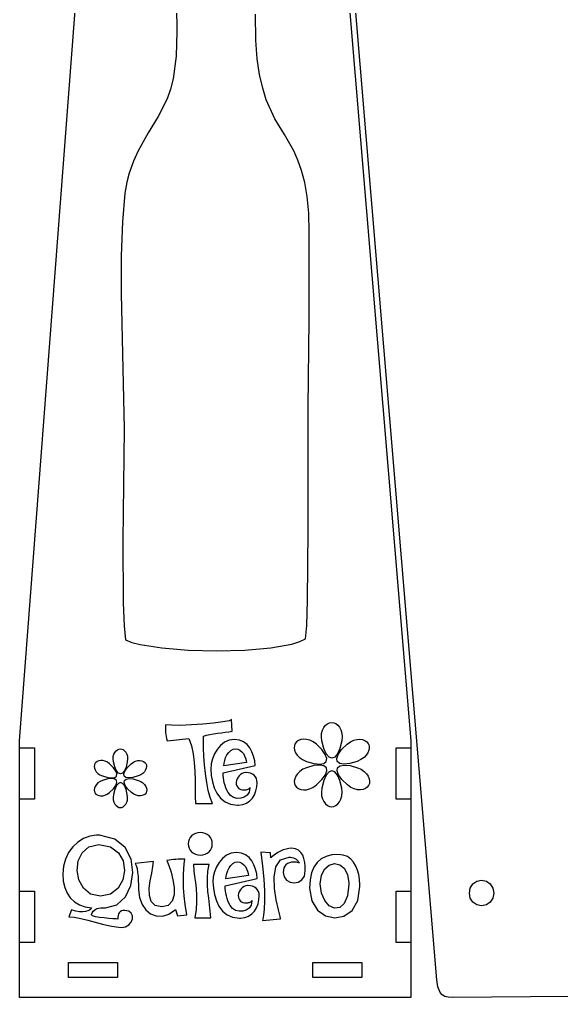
# Model space of a CAD drawing. Extents: x -1652 to 1470, y -458 to 1785.
# Drawn here: x -1321.7 to -1195, y -339.5 to -111 of the extents above; entities that cross this region are included whole.
import ezdxf

# ---------------------------------------------------------------- set-up
doc = ezdxf.new("R2010")
doc.units = 0
doc.layers.add('LAYER_1', color=7, linetype='CONTINUOUS')

msp = doc.modelspace()

# ---------------------------------------------------------------- linework, layer by layer
at = {"layer": 'LAYER_1', "color": 114}
for points in [[(-1295.1593, 20.1983), (-1258.6343, 20.4983), (-1257.6343, 20.4483), (-1256.8343, 20.2233), (-1256.2093, 19.8733), (-1255.7593, 19.3733), (-1255.2093, 18.0483), (-1255.0093, 16.3733), (-1230.2343, -279.5517), (-1230.2343, -339.5017), (-1321.7093, -339.5017), (-1321.7093, -279.5517), (-1299.1843, 15.9483), (-1298.7593, 17.6233), (-1297.9843, 18.8983), (-1296.8093, 19.7733), (-1295.1593, 20.1983)], [(-1183.9593, -339.2017), (-1220.4843, -339.5017), (-1221.4843, -339.4517), (-1222.2843, -339.2517), (-1222.9093, -338.8767), (-1223.3593, -338.3767), (-1223.9093, -337.0517), (-1224.1093, -335.4017), (-1248.8843, -39.4517), (-1248.8843, 20.4983), (-1157.4343, 20.4983), (-1157.4343, -39.4517), (-1179.9343, -334.9767), (-1180.3593, -336.6267), (-1181.1593, -337.9267), (-1182.3343, -338.7767), (-1183.9593, -339.2017)], [(-1321.7093, -281.1267), (-1318.2093, -281.1267), (-1318.2093, -293.1267), (-1321.7093, -293.1267), (-1321.7093, -281.1267)], [(-1233.6843, -281.1267), (-1230.1843, -281.1267), (-1230.1843, -293.1267), (-1233.6843, -293.1267), (-1233.6843, -281.1267)], [(-1213.6843, -318.1017), (-1214.7843, -317.8767), (-1215.7093, -317.2267), (-1216.3093, -316.2767), (-1216.5343, -315.1017), (-1216.3093, -313.9517), (-1215.7093, -312.9767), (-1214.7843, -312.3517), (-1213.6843, -312.1017), (-1212.5593, -312.3517), (-1211.6593, -312.9767), (-1211.0593, -313.9517), (-1210.8343, -315.1017), (-1211.0593, -316.2767), (-1211.6593, -317.2267), (-1212.5593, -317.8767), (-1213.6843, -318.1017)], [(-1321.7093, -314.6767), (-1318.2093, -314.6767), (-1318.2093, -326.6517), (-1321.7093, -326.6517), (-1321.7093, -314.6767)], [(-1233.6843, -314.6767), (-1230.1843, -314.6767), (-1230.1843, -326.6517), (-1233.6843, -326.6517), (-1233.6843, -314.6767)], [(-1310.2593, -334.8517), (-1310.2593, -331.3517), (-1298.8343, -331.3517), (-1298.8343, -334.8517), (-1310.2593, -334.8517)], [(-1253.1093, -334.8517), (-1253.1093, -331.3517), (-1241.6843, -331.3517), (-1241.6843, -334.8517), (-1253.1093, -334.8517)]]:
    msp.add_lwpolyline(points, close=True, dxfattribs=at)
msp.add_lwpolyline([(-1285.0343, -107.9017), (-1284.9343, -113.7767), (-1285.1093, -119.4767), (-1285.8093, -124.7767), (-1286.4093, -127.2267), (-1287.2093, -129.4767), (-1289.2843, -133.5767), (-1291.6093, -137.4017), (-1293.9593, -141.6267), (-1295.0843, -144.0517), (-1296.1093, -146.8267), (-1296.6593, -148.9267), (-1297.0843, -151.5517), (-1297.6593, -158.2017), (-1297.9093, -166.1767), (-1297.9093, -174.9517), (-1297.5343, -192.5767), (-1297.2843, -206.5767), (-1297.5343, -232.7767), (-1297.4593, -247.2517), (-1297.2843, -252.6517), (-1296.9593, -255.9517), (-1295.4843, -256.5267), (-1293.5343, -257.0267), (-1288.4593, -257.8017), (-1282.3093, -258.3017), (-1275.6343, -258.4767), (-1269.0093, -258.3267), (-1262.9593, -257.8267), (-1258.0343, -256.9267), (-1256.1843, -256.3267), (-1254.8093, -255.6517), (-1254.5343, -252.5517), (-1254.3593, -246.7517), (-1254.2343, -230.3267), (-1254.2593, -201.5767), (-1254.0093, -181.1517), (-1253.9593, -160.7267), (-1254.0843, -156.2017), (-1254.4343, -152.3267), (-1255.0093, -149.0267), (-1255.7593, -146.2017), (-1256.6343, -143.7767), (-1257.6093, -141.6267), (-1259.7843, -137.8517), (-1262.0093, -134.1267), (-1264.0093, -129.7017), (-1264.8593, -127.0017), (-1265.5843, -123.8267), (-1266.1093, -120.1267), (-1266.4343, -115.7767), (-1266.5593, -109.7267)], dxfattribs=at)
at = {"layer": 'LAYER_1', "color": 250}
for points in [[(-1282.1146, -278.9717), (-1281.5282, -280.682), (-1281.1201, -282.5734), (-1280.8579, -284.5819), (-1280.7091, -286.6434), (-1280.6412, -288.6939), (-1280.6216, -290.6692), (-1280.6181, -292.5055), (-1280.5979, -294.1386), (-1276.5709, -294.1386), (-1277.1274, -292.7909), (-1277.5858, -291.1235), (-1277.9536, -289.2289), (-1278.238, -287.199), (-1278.4464, -285.1263), (-1278.5861, -283.1029), (-1278.6646, -281.2212), (-1278.6891, -279.5732), (-1278.6628, -278.4226), (-1278.0085, -278.2283), (-1277.2279, -278.0552), (-1276.359, -277.8999), (-1275.4399, -277.759), (-1274.5086, -277.6291), (-1273.6029, -277.5069), (-1272.761, -277.389), (-1272.0209, -277.272), (-1272.1778, -274.5786), (-1272.7163, -274.8265), (-1274.1913, -275.1007), (-1276.3331, -275.3738), (-1278.8721, -275.618), (-1281.5385, -275.8058), (-1284.0628, -275.9097), (-1286.1752, -275.9021), (-1287.6061, -275.7553), (-1287.6053, -276.2732), (-1287.6, -276.7412), (-1287.5854, -277.178), (-1287.5571, -277.6021), (-1287.5103, -278.0324), (-1287.4406, -278.4875), (-1287.3433, -278.9862), (-1287.2138, -279.547), (-1282.1146, -278.9717)], [(-1248.7042, -275.2122), (-1248.213, -275.2864), (-1247.7248, -275.5055), (-1247.2665, -275.864), (-1246.8654, -276.3564), (-1246.5483, -276.9772), (-1246.3425, -277.721), (-1246.2749, -278.5823), (-1246.3725, -279.5556), (-1246.811, -281.32), (-1247.364, -282.579), (-1247.9948, -283.3333), (-1248.6668, -283.5835), (-1249.3431, -283.3302), (-1249.9873, -282.574), (-1250.5626, -281.3156), (-1251.0324, -279.5556), (-1251.1367, -278.6208), (-1251.0723, -277.7776), (-1250.8672, -277.0362), (-1250.549, -276.4067), (-1250.1458, -275.8994), (-1249.6854, -275.5244), (-1249.1955, -275.2919), (-1248.7042, -275.2122)], [(-1276.9893, -286.1105), (-1276.8656, -287.5921), (-1276.5979, -289.074), (-1276.1647, -290.4953), (-1275.5446, -291.7949), (-1274.716, -292.9118), (-1273.6577, -293.7851), (-1272.3481, -294.3538), (-1270.7657, -294.5569), (-1270.5303, -294.5569), (-1269.5232, -294.4384), (-1268.6415, -294.1038), (-1267.8878, -293.5847), (-1267.2649, -292.9128), (-1266.7757, -292.1194), (-1266.4228, -291.2363), (-1266.2091, -290.295), (-1266.1372, -289.327), (-1266.1873, -288.7968), (-1266.3317, -288.3263), (-1266.5619, -287.919), (-1266.8694, -287.5782), (-1267.2455, -287.3073), (-1267.6816, -287.1096), (-1268.1693, -286.9885), (-1268.6998, -286.9474), (-1268.8568, -286.9474), (-1269.2848, -287.0002), (-1269.6818, -287.1488), (-1270.0414, -287.379), (-1270.3571, -287.6763), (-1270.6226, -288.0263), (-1270.8315, -288.4146), (-1270.9772, -288.8269), (-1271.0533, -289.2486), (-1271.0196, -289.6542), (-1270.9213, -290.0077), (-1270.7623, -290.3085), (-1270.5467, -290.556), (-1270.2783, -290.7495), (-1269.9612, -290.8886), (-1269.5993, -290.9724), (-1269.1967, -291.0005), (-1268.9956, -290.9951), (-1268.8041, -290.9772), (-1268.6217, -290.944), (-1268.4482, -290.8926), (-1268.2833, -290.8205), (-1268.1267, -290.7247), (-1267.978, -290.6026), (-1267.837, -290.4514), (-1267.837, -290.556), (-1268.0228, -291.4933), (-1268.4903, -292.2055), (-1269.1631, -292.6902), (-1269.9649, -292.9454), (-1270.8194, -292.969), (-1271.6503, -292.7587), (-1272.3813, -292.3125), (-1272.9361, -291.6282), (-1273.2258, -291.0699), (-1273.4689, -290.5111), (-1273.6679, -289.9486), (-1273.8253, -289.3793), (-1273.9434, -288.8002), (-1274.0247, -288.2083), (-1274.0717, -287.6004), (-1274.0868, -286.9735), (-1266.5818, -285.2999), (-1266.7297, -284.2059), (-1266.9855, -283.1274), (-1267.3614, -282.1048), (-1267.8697, -281.1781), (-1268.5226, -280.3874), (-1269.3324, -279.7729), (-1270.3114, -279.3748), (-1271.4718, -279.2332), (-1272.6999, -279.4032), (-1273.7901, -279.8775), (-1274.7344, -280.6025), (-1275.5249, -281.5245), (-1276.1536, -282.59), (-1276.6126, -283.7452), (-1276.8938, -284.9366), (-1276.9893, -286.1105)], [(-1257.2395, -280.1406), (-1257.4216, -280.6029), (-1257.4766, -281.1351), (-1257.396, -281.711), (-1257.1708, -282.3045), (-1256.7923, -282.8894), (-1256.2517, -283.4395), (-1255.5403, -283.9288), (-1254.6492, -284.331), (-1252.9005, -284.8338), (-1251.5326, -284.9846), (-1250.5632, -284.8154), (-1250.0099, -284.3584), (-1249.8904, -283.6455), (-1250.2223, -282.7088), (-1251.0232, -281.5802), (-1252.3109, -280.2918), (-1253.0693, -279.7361), (-1253.8326, -279.3716), (-1254.578, -279.1794), (-1255.2828, -279.1405), (-1255.9242, -279.2361), (-1256.4793, -279.4473), (-1256.9253, -279.7551), (-1257.2395, -280.1406)], [(-1240.1714, -280.1406), (-1239.9909, -280.6029), (-1239.9372, -281.1351), (-1240.019, -281.711), (-1240.2452, -282.3045), (-1240.6245, -282.8894), (-1241.1657, -283.4395), (-1241.8774, -283.9288), (-1242.7685, -284.331), (-1244.5158, -284.8338), (-1245.8826, -284.9846), (-1246.8514, -284.8155), (-1247.4041, -284.3587), (-1247.5232, -283.646), (-1247.1909, -282.7097), (-1246.3893, -281.5816), (-1245.1007, -280.2939), (-1244.3428, -279.7375), (-1243.58, -279.3725), (-1242.8349, -279.1799), (-1242.1304, -279.1408), (-1241.489, -279.2362), (-1240.9336, -279.4473), (-1240.4868, -279.7551), (-1240.1714, -280.1406)], [(-1298.1361, -281.3845), (-1297.7935, -281.4363), (-1297.4529, -281.5891), (-1297.1333, -281.8392), (-1296.8535, -282.1826), (-1296.6323, -282.6157), (-1296.4887, -283.1345), (-1296.4415, -283.7353), (-1296.5096, -284.4142), (-1296.8155, -285.6449), (-1297.2013, -286.5231), (-1297.6413, -287.0492), (-1298.11, -287.2238), (-1298.5818, -287.0471), (-1299.0311, -286.5197), (-1299.4324, -285.6419), (-1299.7601, -284.4142), (-1299.8329, -283.7621), (-1299.788, -283.174), (-1299.6449, -282.6568), (-1299.423, -282.2177), (-1299.1417, -281.8638), (-1298.8205, -281.6023), (-1298.4788, -281.4401), (-1298.1361, -281.3845)], [(-1271.1841, -281.3775), (-1270.6558, -281.4643), (-1270.1741, -281.704), (-1269.7463, -282.0656), (-1269.3798, -282.5183), (-1269.0819, -283.031), (-1268.86, -283.5729), (-1268.7215, -284.1129), (-1268.6737, -284.6201), (-1273.9298, -285.3522), (-1273.8826, -284.761), (-1273.7435, -284.1134), (-1273.5161, -283.4511), (-1273.2042, -282.8157), (-1272.8113, -282.249), (-1272.3412, -281.7926), (-1271.7976, -281.4882), (-1271.1841, -281.3775)], [(-1304.0898, -284.8223), (-1304.2168, -285.1448), (-1304.2552, -285.516), (-1304.199, -285.9177), (-1304.0419, -286.3317), (-1303.7779, -286.7396), (-1303.4008, -287.1234), (-1302.9046, -287.4646), (-1302.283, -287.7452), (-1301.0632, -288.0959), (-1300.109, -288.2011), (-1299.4328, -288.0831), (-1299.0469, -287.7643), (-1298.9635, -287.267), (-1299.195, -286.6136), (-1299.7537, -285.8264), (-1300.6519, -284.9277), (-1301.1809, -284.5401), (-1301.7133, -284.2858), (-1302.2333, -284.1518), (-1302.725, -284.1247), (-1303.1723, -284.1914), (-1303.5595, -284.3387), (-1303.8707, -284.5534), (-1304.0898, -284.8223)], [(-1292.1841, -284.8223), (-1292.0582, -285.1448), (-1292.0208, -285.516), (-1292.0779, -285.9177), (-1292.2357, -286.3317), (-1292.5002, -286.7396), (-1292.8777, -287.1234), (-1293.3742, -287.4646), (-1293.9958, -287.7452), (-1295.2146, -288.0959), (-1296.168, -288.2011), (-1296.8437, -288.0832), (-1297.2293, -287.7645), (-1297.3123, -287.2674), (-1297.0805, -286.6143), (-1296.5213, -285.8274), (-1295.6225, -284.9292), (-1295.0939, -284.5411), (-1294.5618, -284.2865), (-1294.0421, -284.1521), (-1293.5506, -284.1249), (-1293.1032, -284.1914), (-1292.7158, -284.3387), (-1292.4041, -284.5534), (-1292.1841, -284.8223)], [(-1257.2384, -289.9932), (-1256.929, -290.381), (-1256.4954, -290.6936), (-1255.956, -290.9107), (-1255.3289, -291.0117), (-1254.6325, -290.9758), (-1253.8851, -290.7828), (-1253.1048, -290.4118), (-1252.31, -289.8425), (-1251.0025, -288.5794), (-1250.1893, -287.47), (-1249.8517, -286.5458), (-1249.971, -285.8381), (-1250.5284, -285.3784), (-1251.5053, -285.1979), (-1252.8829, -285.3282), (-1254.6425, -285.8006), (-1255.5034, -286.1784), (-1256.2009, -286.6568), (-1256.7402, -287.2063), (-1257.1262, -287.7977), (-1257.3639, -288.4014), (-1257.4585, -288.9882), (-1257.415, -289.5286), (-1257.2384, -289.9932)], [(-1240.0856, -289.9932), (-1240.3945, -290.381), (-1240.8276, -290.6936), (-1241.3666, -290.9107), (-1241.9934, -291.0117), (-1242.6894, -290.9758), (-1243.4365, -290.7828), (-1244.2163, -290.4118), (-1245.0106, -289.8425), (-1246.3191, -288.5794), (-1247.133, -287.47), (-1247.4711, -286.5458), (-1247.3522, -285.8381), (-1246.7949, -285.3784), (-1245.818, -285.1979), (-1244.4403, -285.3282), (-1242.6805, -285.8006), (-1241.8196, -286.1784), (-1241.1222, -286.6568), (-1240.5831, -287.2063), (-1240.1973, -287.7977), (-1239.9597, -288.4014), (-1239.8653, -288.9882), (-1239.9089, -289.5286), (-1240.0856, -289.9932)], [(-1248.7042, -294.9195), (-1248.2133, -294.8452), (-1247.7252, -294.6259), (-1247.267, -294.2672), (-1246.8658, -293.7745), (-1246.5486, -293.1532), (-1246.3426, -292.4088), (-1246.2749, -291.5469), (-1246.3725, -290.5729), (-1246.811, -288.8095), (-1247.364, -287.5509), (-1247.9948, -286.7966), (-1248.6668, -286.5461), (-1249.3431, -286.7989), (-1249.9873, -287.5547), (-1250.5626, -288.8128), (-1251.0324, -290.5729), (-1251.1367, -291.5079), (-1251.0723, -292.3515), (-1250.8672, -293.0934), (-1250.549, -293.7235), (-1250.1458, -294.2313), (-1249.6854, -294.6068), (-1249.1955, -294.8396), (-1248.7042, -294.9195)], [(-1304.089, -291.6948), (-1303.8732, -291.9653), (-1303.5708, -292.1834), (-1303.1945, -292.3349), (-1302.7571, -292.4053), (-1302.2714, -292.3803), (-1301.75, -292.2456), (-1301.2057, -291.9868), (-1300.6513, -291.5897), (-1299.7392, -290.7086), (-1299.172, -289.9348), (-1298.9365, -289.2901), (-1299.0197, -288.7965), (-1299.4086, -288.4758), (-1300.09, -288.3499), (-1301.0509, -288.4408), (-1302.2783, -288.7703), (-1302.8788, -289.0338), (-1303.3654, -289.3675), (-1303.7415, -289.7508), (-1304.0108, -290.1633), (-1304.1766, -290.5845), (-1304.2426, -290.9938), (-1304.2122, -291.3707), (-1304.089, -291.6948)], [(-1298.1361, -295.1311), (-1297.7937, -295.0793), (-1297.4532, -294.9263), (-1297.1336, -294.6761), (-1296.8538, -294.3324), (-1296.6325, -293.899), (-1296.4888, -293.3798), (-1296.4416, -292.7786), (-1296.5096, -292.0992), (-1296.8155, -290.8692), (-1297.2013, -289.9912), (-1297.6413, -289.4651), (-1298.11, -289.2903), (-1298.5818, -289.4667), (-1299.0311, -289.9939), (-1299.4324, -290.8715), (-1299.7601, -292.0992), (-1299.8329, -292.7514), (-1299.788, -293.3398), (-1299.6449, -293.8573), (-1299.423, -294.2968), (-1299.1417, -294.6511), (-1298.8205, -294.913), (-1298.4788, -295.0754), (-1298.1361, -295.1311)], [(-1292.1243, -291.6948), (-1292.3397, -291.9653), (-1292.6419, -292.1834), (-1293.0179, -292.3349), (-1293.455, -292.4053), (-1293.9406, -292.3803), (-1294.4617, -292.2456), (-1295.0057, -291.9868), (-1295.5597, -291.5897), (-1296.4724, -290.7086), (-1297.0402, -289.9348), (-1297.276, -289.2901), (-1297.193, -288.7965), (-1296.8043, -288.4758), (-1296.1229, -288.3499), (-1295.1618, -288.4408), (-1293.9343, -288.7703), (-1293.3338, -289.0338), (-1292.8473, -289.3675), (-1292.4713, -289.7508), (-1292.2022, -290.1633), (-1292.0365, -290.5845), (-1291.9706, -290.9938), (-1292.0011, -291.3707), (-1292.1243, -291.6948)], [(-1310.1471, -320.6236), (-1308.9058, -320.7315), (-1307.4148, -321.0159), (-1305.7577, -321.4179), (-1304.0182, -321.8788), (-1302.2799, -322.3397), (-1300.6265, -322.7418), (-1299.1416, -323.0261), (-1297.909, -323.134), (-1296.9207, -322.9632), (-1296.1463, -322.513), (-1295.6061, -321.8764), (-1295.3202, -321.1467), (-1295.3088, -320.4169), (-1295.5923, -319.7803), (-1296.1908, -319.3301), (-1297.1245, -319.1593), (-1297.5545, -319.1943), (-1297.9074, -319.2974), (-1298.1891, -319.4654), (-1298.4059, -319.6954), (-1298.5638, -319.9842), (-1298.669, -320.3287), (-1298.7276, -320.7259), (-1298.7458, -321.1728), (-1299.1461, -321.158), (-1299.8939, -321.1136), (-1300.8685, -321.039), (-1301.9491, -320.9342), (-1303.015, -320.7987), (-1303.9455, -320.6322), (-1304.6197, -320.4345), (-1304.9171, -320.2052), (-1304.8647, -320.1006), (-1304.7171, -319.6965), (-1304.4979, -319.3632), (-1304.2185, -319.0954), (-1303.8907, -318.888), (-1303.5261, -318.7357), (-1303.1364, -318.6334), (-1302.7332, -318.5758), (-1302.3282, -318.5578), (-1301.6223, -318.5578), (-1298.9457, -317.8501), (-1296.9292, -315.98), (-1295.6494, -313.3273), (-1295.1829, -310.2717), (-1295.6063, -307.1927), (-1296.9962, -304.4701), (-1299.4292, -302.4836), (-1302.982, -301.6129), (-1303.6881, -301.5867), (-1305.2673, -301.7791), (-1306.7463, -302.3271), (-1308.0911, -303.1863), (-1309.2677, -304.3128), (-1310.2421, -305.6624), (-1310.9801, -307.1909), (-1311.4479, -308.8543), (-1311.6114, -310.6084), (-1311.4963, -312.3207), (-1311.1566, -313.8293), (-1310.6006, -315.1337), (-1309.8365, -316.2338), (-1308.8725, -317.1292), (-1307.7171, -317.8196), (-1306.3784, -318.3046), (-1304.8647, -318.5841), (-1305.0467, -318.8326), (-1305.3396, -319.0723), (-1305.7464, -319.2795), (-1306.2704, -319.4306), (-1306.9144, -319.502), (-1307.6816, -319.4702), (-1308.5751, -319.3115), (-1309.5979, -319.0023), (-1310.1471, -320.6236)], [(-1282.2715, -303.6003), (-1282.2177, -304.1267), (-1282.0615, -304.6197), (-1281.8109, -305.068), (-1281.474, -305.4602), (-1281.0585, -305.785), (-1280.5726, -306.031), (-1280.0242, -306.1869), (-1279.4212, -306.2414), (-1278.8216, -306.1869), (-1278.2821, -306.031), (-1277.8087, -305.785), (-1277.4077, -305.4602), (-1277.0851, -305.068), (-1276.8471, -304.6197), (-1276.6999, -304.1267), (-1276.6494, -303.6003), (-1276.6999, -303.0739), (-1276.8471, -302.5809), (-1277.0851, -302.1326), (-1277.4077, -301.7404), (-1277.8087, -301.4156), (-1278.2821, -301.1696), (-1278.8216, -301.0137), (-1279.4212, -300.9592), (-1280.0242, -301.0137), (-1280.5726, -301.1696), (-1281.0585, -301.4156), (-1281.474, -301.7404), (-1281.8109, -302.1326), (-1282.0615, -302.5809), (-1282.2177, -303.0739), (-1282.2715, -303.6003)], [(-1303.1651, -303.7833), (-1300.4497, -304.3024), (-1298.5729, -305.671), (-1297.4961, -307.6059), (-1297.1801, -309.8239), (-1297.586, -312.0419), (-1298.6751, -313.9768), (-1300.4082, -315.3454), (-1302.7466, -315.8645), (-1305.0824, -315.3454), (-1306.7872, -313.9768), (-1307.8503, -312.0419), (-1308.261, -309.8239), (-1308.0086, -307.6059), (-1307.0823, -305.671), (-1305.4713, -304.3024), (-1303.1651, -303.7833)], [(-1276.5186, -312.5173), (-1276.3949, -313.9989), (-1276.1272, -315.4808), (-1275.694, -316.902), (-1275.0738, -318.2016), (-1274.2453, -319.3185), (-1273.187, -320.1918), (-1271.8773, -320.7605), (-1270.295, -320.9636), (-1270.0596, -320.9636), (-1269.0525, -320.8451), (-1268.1708, -320.5105), (-1267.4171, -319.9914), (-1266.7942, -319.3194), (-1266.305, -318.5261), (-1265.9521, -317.643), (-1265.7384, -316.7016), (-1265.6665, -315.7336), (-1265.7166, -315.2034), (-1265.861, -314.733), (-1266.0912, -314.3258), (-1266.3987, -313.985), (-1266.7748, -313.714), (-1267.2109, -313.5163), (-1267.6986, -313.3952), (-1268.2291, -313.3541), (-1268.3861, -313.3541), (-1268.814, -313.4069), (-1269.211, -313.5555), (-1269.5706, -313.7857), (-1269.8864, -314.0831), (-1270.152, -314.4331), (-1270.3608, -314.8214), (-1270.5065, -315.2336), (-1270.5826, -315.6553), (-1270.5489, -316.0609), (-1270.4506, -316.4144), (-1270.2917, -316.7152), (-1270.076, -316.9627), (-1269.8076, -317.1563), (-1269.4905, -317.2953), (-1269.1286, -317.3792), (-1268.726, -317.4073), (-1268.5249, -317.4019), (-1268.3334, -317.384), (-1268.151, -317.3508), (-1267.9775, -317.2994), (-1267.8126, -317.2273), (-1267.6559, -317.1315), (-1267.5072, -317.0094), (-1267.3662, -316.8582), (-1267.3662, -316.9628), (-1267.5521, -317.9001), (-1268.0195, -318.6122), (-1268.6923, -319.0969), (-1269.4942, -319.3521), (-1270.3487, -319.3757), (-1271.1796, -319.1654), (-1271.9106, -318.7191), (-1272.4654, -318.0348), (-1272.7551, -317.4766), (-1272.9982, -316.9177), (-1273.1971, -316.3552), (-1273.3545, -315.786), (-1273.4726, -315.2069), (-1273.5539, -314.615), (-1273.6009, -314.0071), (-1273.616, -313.3802), (-1266.1111, -311.7067), (-1266.259, -310.6126), (-1266.5147, -309.5342), (-1266.8906, -308.5115), (-1267.3989, -307.5848), (-1268.0518, -306.7941), (-1268.8617, -306.1796), (-1269.8406, -305.7815), (-1271.001, -305.6399), (-1272.2291, -305.8099), (-1273.3194, -306.2843), (-1274.2637, -307.0092), (-1275.0542, -307.9313), (-1275.6829, -308.9967), (-1276.1419, -310.152), (-1276.4231, -311.3434), (-1276.5186, -312.5173)], [(-1260.6719, -321.0943), (-1260.7602, -320.5815), (-1261.1627, -319.0016), (-1261.6736, -316.7046), (-1262.0873, -314.0405), (-1262.1983, -311.3593), (-1261.8009, -309.0108), (-1260.6895, -307.3451), (-1258.6584, -306.7121), (-1258.3495, -306.7306), (-1258.0206, -306.7869), (-1257.6863, -306.8817), (-1257.3608, -307.0161), (-1257.0586, -307.1909), (-1256.7941, -307.4071), (-1256.5817, -307.6656), (-1256.4358, -307.9673), (-1256.4358, -308.0195), (-1256.732, -307.9399), (-1256.9816, -307.8921), (-1257.2263, -307.8688), (-1257.5078, -307.8627), (-1258.0984, -307.9028), (-1258.6143, -308.0216), (-1259.0541, -308.2171), (-1259.4168, -308.487), (-1259.7009, -308.8293), (-1259.9054, -309.2417), (-1260.029, -309.7221), (-1260.0705, -310.2685), (-1259.848, -311.3477), (-1259.2615, -312.1267), (-1258.4322, -312.5943), (-1257.4817, -312.7395), (-1256.5311, -312.5514), (-1255.7018, -312.0188), (-1255.1153, -311.1307), (-1254.8928, -309.8762), (-1254.9205, -308.8932), (-1255.0162, -307.9448), (-1255.1989, -307.0608), (-1255.4877, -306.2708), (-1255.9015, -305.6046), (-1256.4594, -305.092), (-1257.1803, -304.7626), (-1258.0832, -304.6462), (-1258.7405, -304.6902), (-1259.3943, -304.817), (-1260.039, -305.0185), (-1260.6687, -305.2869), (-1261.2776, -305.6141), (-1261.8597, -305.9922), (-1262.4094, -306.4131), (-1262.9208, -306.869), (-1263.0254, -305.7184), (-1265.3266, -305.5615), (-1264.8625, -308.8521), (-1264.585, -311.8819), (-1264.4601, -314.5961), (-1264.4538, -316.9398), (-1264.5321, -318.8581), (-1264.6609, -320.2963), (-1264.8063, -321.1995), (-1264.9343, -321.5127), (-1260.6719, -321.0943)], [(-1253.8992, -313.9293), (-1253.3936, -316.8921), (-1252.0606, -319.0682), (-1250.176, -320.4212), (-1248.0156, -320.9146), (-1245.8551, -320.512), (-1243.9705, -319.1769), (-1242.6375, -316.8728), (-1242.1319, -313.5633), (-1242.1372, -313.1617), (-1242.1548, -312.7428), (-1242.187, -312.3093), (-1242.2364, -311.8635), (-1242.4048, -310.7968), (-1242.681, -309.758), (-1243.0749, -308.7824), (-1243.5962, -307.9051), (-1244.2549, -307.1614), (-1245.0606, -306.5866), (-1246.0233, -306.2158), (-1247.1526, -306.0844), (-1248.6813, -306.1952), (-1250.027, -306.5343), (-1251.1834, -307.1118), (-1252.1439, -307.9378), (-1252.9022, -309.0224), (-1253.4518, -310.3758), (-1253.7863, -312.0081), (-1253.8992, -313.9293)], [(-1284.7819, -320.4668), (-1282.6114, -320.1791), (-1282.9888, -317.8156), (-1283.2329, -315.7251), (-1283.3648, -313.8767), (-1283.4057, -312.2394), (-1283.3768, -310.7823), (-1283.2991, -309.4745), (-1283.1939, -308.2849), (-1283.0822, -307.1827), (-1283.632, -307.1866), (-1284.1662, -307.1991), (-1284.6887, -307.2213), (-1285.2036, -307.2547), (-1285.7147, -307.3002), (-1286.2262, -307.3593), (-1286.742, -307.4331), (-1287.2661, -307.5228), (-1286.7901, -308.6711), (-1286.2769, -310.2182), (-1285.8343, -311.9938), (-1285.5697, -313.828), (-1285.5907, -315.5507), (-1286.0048, -316.9917), (-1286.9197, -317.981), (-1288.4429, -318.3486), (-1290.033, -317.9965), (-1290.9557, -317.0469), (-1291.3525, -315.6596), (-1291.3651, -313.9948), (-1291.1349, -312.2122), (-1290.8037, -310.4719), (-1290.5128, -308.9339), (-1290.404, -307.7581), (-1294.6926, -308.2287), (-1294.4272, -308.6869), (-1294.2317, -309.3985), (-1294.095, -310.2811), (-1294.0062, -311.2523), (-1293.9541, -312.2296), (-1293.9278, -313.1306), (-1293.9161, -313.8728), (-1293.9082, -314.3739), (-1293.6586, -316.1782), (-1293.0636, -317.7472), (-1292.1775, -319.022), (-1291.0545, -319.9437), (-1289.7489, -320.4537), (-1288.3149, -320.4929), (-1286.8068, -320.0026), (-1285.2787, -318.924), (-1284.7819, -320.4668)], [(-1280.7026, -320.8851), (-1277.0154, -320.8851), (-1277.1255, -319.3732), (-1277.2933, -317.8408), (-1277.4806, -316.2918), (-1277.6496, -314.7302), (-1277.7622, -313.1601), (-1277.7804, -311.5853), (-1277.6662, -310.01), (-1277.3816, -308.438), (-1281.0686, -308.438), (-1280.9585, -309.8802), (-1280.7908, -311.2727), (-1280.6035, -312.6567), (-1280.4345, -314.0732), (-1280.322, -315.5632), (-1280.3038, -317.1678), (-1280.418, -318.9281), (-1280.7026, -320.8851)], [(-1270.7134, -307.7842), (-1270.1851, -307.871), (-1269.7033, -308.1107), (-1269.2755, -308.4723), (-1268.909, -308.925), (-1268.6112, -309.4377), (-1268.3893, -309.9796), (-1268.2508, -310.5196), (-1268.203, -311.0268), (-1273.4591, -311.7589), (-1273.4119, -311.1677), (-1273.2728, -310.5201), (-1273.0454, -309.8578), (-1272.7335, -309.2224), (-1272.3406, -308.6557), (-1271.8705, -308.1993), (-1271.3269, -307.8949), (-1270.7134, -307.7842)], [(-1256.3573, -308.0719), (-1256.3278, -308.0842), (-1256.318, -308.1111), (-1256.3278, -308.1381), (-1256.3573, -308.1503), (-1256.3573, -308.0719)], [(-1251.3889, -312.9357), (-1251.1035, -310.9179), (-1250.3511, -309.4578), (-1249.2873, -308.5616), (-1248.0679, -308.2353), (-1246.8484, -308.4851), (-1245.7846, -309.3172), (-1245.0322, -310.7377), (-1244.7468, -312.7526), (-1244.7468, -313.0403), (-1245.0322, -315.7826), (-1245.7846, -317.5728), (-1246.8484, -318.4932), (-1248.0679, -318.6265), (-1249.2873, -318.0549), (-1250.3511, -316.861), (-1251.1035, -315.1271), (-1251.3889, -312.9357)]]:
    msp.add_lwpolyline(points, close=True, dxfattribs=at)

doc.saveas('drawing.dxf')
